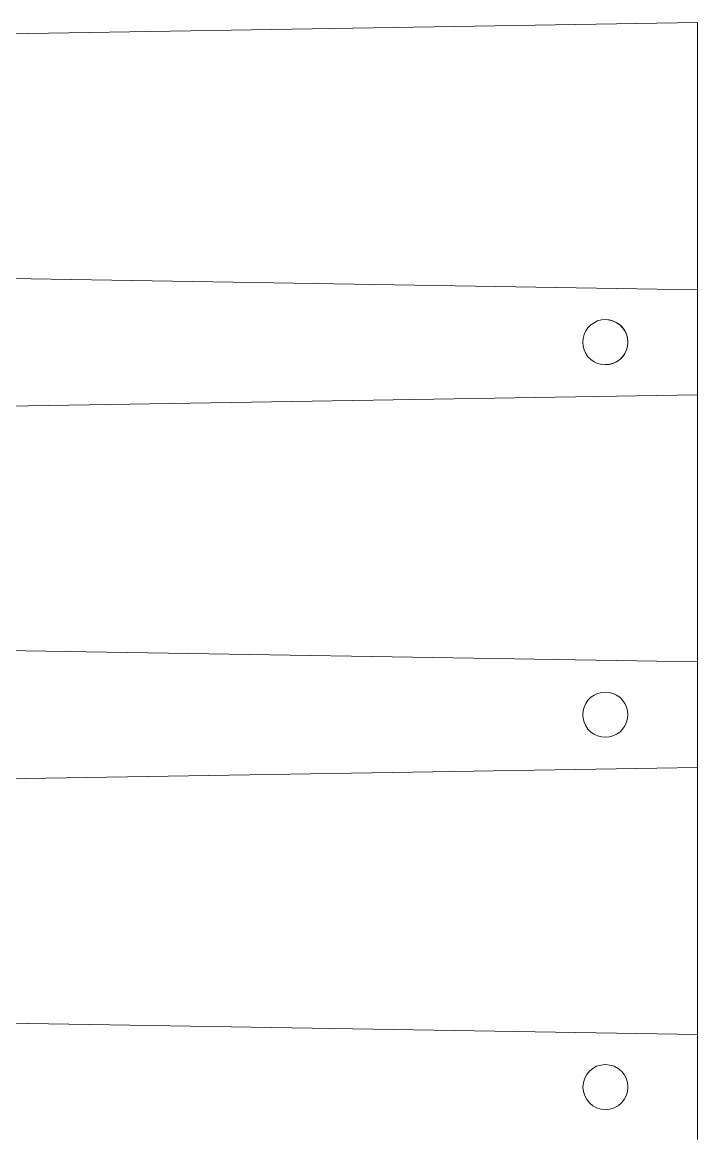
# Model space of a CAD drawing. Header units: centimetres. Extents: x -233 to -82, y 123 to 153.
# Drawn here: x -180.83 to -172.6, y 138.28 to 151.88 of the extents above; entities that cross this region are included whole.
import ezdxf

# ---------------------------------------------------------------- set-up
doc = ezdxf.new("R2010")
doc.units = ezdxf.units.CM
doc.header["$MEASUREMENT"] = 0
doc.layers.add('layer 1', color=7, linetype='Continuous')

msp = doc.modelspace()

# ---------------------------------------------------------------- linework, layer by layer
at = {"layer": 'layer 1', "color": 1, "lineweight": 9}
for points in [[(-232.60443, 150.89545), (-232.60443, 150.89545), (-172.60328, 151.88182), (-172.60328, 151.88182)], [(-172.60329, 147.3458), (-172.60329, 147.3458), (-172.60329, 144.09248), (-172.60329, 144.09248)], [(-172.60329, 142.80979), (-172.60329, 142.80979), (-172.60329, 139.55644), (-172.60329, 139.55644)], [(-172.60329, 139.55645), (-172.60329, 139.55645), (-172.60329, 138.27587), (-172.60329, 138.27587)]]:
    msp.add_open_spline(points, degree=3, dxfattribs=at)
for points, knots in [([(-172.60329, 151.88181), (-172.60329, 151.88181), (-172.60329, 151.88181), (-172.60329, 151.88181), (-172.60329, 151.88181), (-172.60329, 151.88181), (-172.60329, 148.62638), (-172.60329, 148.62638)], [0, 0, 0, 0, 0.33333333, 0.33333333, 0.33333333, 0.33333333, 1, 1, 1, 1]), ([(-232.60443, 146.35943), (-232.60443, 146.35943), (-172.60328, 147.3458), (-172.60328, 147.3458), (-172.60328, 147.3458), (-172.60328, 147.3458), (-172.60328, 148.62638), (-172.60328, 148.62638), (-172.60328, 148.62638), (-172.60328, 148.62638), (-232.60443, 149.61486), (-232.60443, 149.61486)], [0, 0, 0, 0, 0.25, 0.25, 0.25, 0.25, 0.5, 0.5, 0.5, 0.5, 1, 1, 1, 1]), ([(-173.45205, 147.98715), (-173.45205, 147.98715), (-173.45629, 147.93847), (-173.45629, 147.93847), (-173.45629, 147.93847), (-173.45629, 147.93847), (-173.46899, 147.8919), (-173.46899, 147.8919), (-173.46899, 147.8919), (-173.46899, 147.8919), (-173.49015, 147.84957), (-173.49015, 147.84957), (-173.49015, 147.84957), (-173.49015, 147.84957), (-173.51767, 147.80935), (-173.51767, 147.80935), (-173.51767, 147.80935), (-173.51767, 147.80935), (-173.55154, 147.77548), (-173.55154, 147.77548), (-173.55154, 147.77548), (-173.55154, 147.77548), (-173.58964, 147.74797), (-173.58964, 147.74797), (-173.58964, 147.74797), (-173.58964, 147.74797), (-173.63409, 147.72892), (-173.63409, 147.72892), (-173.63409, 147.72892), (-173.63409, 147.72892), (-173.68065, 147.71622), (-173.68065, 147.71622), (-173.68065, 147.71622), (-173.68065, 147.71622), (-173.72722, 147.71198), (-173.72722, 147.71198), (-173.72722, 147.71198), (-173.72722, 147.71198), (-173.7759, 147.71622), (-173.7759, 147.71622), (-173.7759, 147.71622), (-173.7759, 147.71622), (-173.82247, 147.72892), (-173.82247, 147.72892), (-173.82247, 147.72892), (-173.82247, 147.72892), (-173.8648, 147.74797), (-173.8648, 147.74797), (-173.8648, 147.74797), (-173.8648, 147.74797), (-173.90502, 147.77548), (-173.90502, 147.77548), (-173.90502, 147.77548), (-173.90502, 147.77548), (-173.93889, 147.80935), (-173.93889, 147.80935), (-173.93889, 147.80935), (-173.93889, 147.80935), (-173.9664, 147.84957), (-173.9664, 147.84957), (-173.9664, 147.84957), (-173.9664, 147.84957), (-173.98545, 147.8919), (-173.98545, 147.8919), (-173.98545, 147.8919), (-173.98545, 147.8919), (-173.99815, 147.93847), (-173.99815, 147.93847), (-173.99815, 147.93847), (-173.99815, 147.93847), (-174.00242, 147.98715), (-174.00242, 147.98715), (-174.00242, 147.98715), (-174.00242, 147.98715), (-173.99815, 148.03372), (-173.99815, 148.03372), (-173.99815, 148.03372), (-173.99815, 148.03372), (-173.98545, 148.08028), (-173.98545, 148.08028), (-173.98545, 148.08028), (-173.98545, 148.08028), (-173.9664, 148.12473), (-173.9664, 148.12473), (-173.9664, 148.12473), (-173.9664, 148.12473), (-173.93889, 148.16283), (-173.93889, 148.16283), (-173.93889, 148.16283), (-173.93889, 148.16283), (-173.90502, 148.1967), (-173.90502, 148.1967), (-173.90502, 148.1967), (-173.90502, 148.1967), (-173.8648, 148.22422), (-173.8648, 148.22422), (-173.8648, 148.22422), (-173.8648, 148.22422), (-173.82247, 148.24538), (-173.82247, 148.24538), (-173.82247, 148.24538), (-173.82247, 148.24538), (-173.7759, 148.25808), (-173.7759, 148.25808), (-173.7759, 148.25808), (-173.7759, 148.25808), (-173.72722, 148.26232), (-173.72722, 148.26232), (-173.72722, 148.26232), (-173.72722, 148.26232), (-173.68065, 148.25808), (-173.68065, 148.25808), (-173.68065, 148.25808), (-173.68065, 148.25808), (-173.63409, 148.24538), (-173.63409, 148.24538), (-173.63409, 148.24538), (-173.63409, 148.24538), (-173.58964, 148.22422), (-173.58964, 148.22422), (-173.58964, 148.22422), (-173.58964, 148.22422), (-173.55154, 148.1967), (-173.55154, 148.1967), (-173.55154, 148.1967), (-173.55154, 148.1967), (-173.51767, 148.16283), (-173.51767, 148.16283), (-173.51767, 148.16283), (-173.51767, 148.16283), (-173.49015, 148.12473), (-173.49015, 148.12473), (-173.49015, 148.12473), (-173.49015, 148.12473), (-173.46899, 148.08028), (-173.46899, 148.08028), (-173.46899, 148.08028), (-173.46899, 148.08028), (-173.45629, 148.03372), (-173.45629, 148.03372), (-173.45629, 148.03372), (-173.45629, 148.03372), (-173.45205, 147.98715), (-173.45205, 147.98715)], [0, 0, 0, 0, 0.02702703, 0.02702703, 0.02702703, 0.02702703, 0.05405405, 0.05405405, 0.05405405, 0.05405405, 0.08108108, 0.08108108, 0.08108108, 0.08108108, 0.10810811, 0.10810811, 0.10810811, 0.10810811, 0.13513514, 0.13513514, 0.13513514, 0.13513514, 0.16216216, 0.16216216, 0.16216216, 0.16216216, 0.18918919, 0.18918919, 0.18918919, 0.18918919, 0.21621622, 0.21621622, 0.21621622, 0.21621622, 0.24324324, 0.24324324, 0.24324324, 0.24324324, 0.27027027, 0.27027027, 0.27027027, 0.27027027, 0.2972973, 0.2972973, 0.2972973, 0.2972973, 0.32432432, 0.32432432, 0.32432432, 0.32432432, 0.35135135, 0.35135135, 0.35135135, 0.35135135, 0.37837838, 0.37837838, 0.37837838, 0.37837838, 0.40540541, 0.40540541, 0.40540541, 0.40540541, 0.43243243, 0.43243243, 0.43243243, 0.43243243, 0.45945946, 0.45945946, 0.45945946, 0.45945946, 0.48648649, 0.48648649, 0.48648649, 0.48648649, 0.51351351, 0.51351351, 0.51351351, 0.51351351, 0.54054054, 0.54054054, 0.54054054, 0.54054054, 0.56756757, 0.56756757, 0.56756757, 0.56756757, 0.59459459, 0.59459459, 0.59459459, 0.59459459, 0.62162162, 0.62162162, 0.62162162, 0.62162162, 0.64864865, 0.64864865, 0.64864865, 0.64864865, 0.67567568, 0.67567568, 0.67567568, 0.67567568, 0.7027027, 0.7027027, 0.7027027, 0.7027027, 0.72972973, 0.72972973, 0.72972973, 0.72972973, 0.75675676, 0.75675676, 0.75675676, 0.75675676, 0.78378378, 0.78378378, 0.78378378, 0.78378378, 0.81081081, 0.81081081, 0.81081081, 0.81081081, 0.83783784, 0.83783784, 0.83783784, 0.83783784, 0.86486486, 0.86486486, 0.86486486, 0.86486486, 0.89189189, 0.89189189, 0.89189189, 0.89189189, 0.91891892, 0.91891892, 0.91891892, 0.91891892, 0.94594595, 0.94594595, 0.94594595, 0.94594595, 1, 1, 1, 1]), ([(-173.72615, 147.71409), (-173.57477, 147.71409), (-173.45204, 147.83682), (-173.45204, 147.9882), (-173.45204, 147.9882), (-173.45204, 148.13958), (-173.57477, 148.26231), (-173.72615, 148.26231)], [0, 0, 0, 0, 0.33333333, 0.33333333, 0.33333333, 0.33333333, 1, 1, 1, 1]), ([(-232.60443, 141.82341), (-232.60443, 141.82341), (-172.60328, 142.80978), (-172.60328, 142.80978), (-172.60328, 142.80978), (-172.60328, 142.80978), (-172.60328, 144.09248), (-172.60328, 144.09248), (-172.60328, 144.09248), (-172.60328, 144.09248), (-232.60443, 145.07884), (-232.60443, 145.07884)], [0, 0, 0, 0, 0.25, 0.25, 0.25, 0.25, 0.5, 0.5, 0.5, 0.5, 1, 1, 1, 1]), ([(-173.45205, 143.45113), (-173.45205, 143.45113), (-173.45629, 143.40245), (-173.45629, 143.40245), (-173.45629, 143.40245), (-173.45629, 143.40245), (-173.46899, 143.358), (-173.46899, 143.358), (-173.46899, 143.358), (-173.46899, 143.358), (-173.49015, 143.31355), (-173.49015, 143.31355), (-173.49015, 143.31355), (-173.49015, 143.31355), (-173.51767, 143.27333), (-173.51767, 143.27333), (-173.51767, 143.27333), (-173.51767, 143.27333), (-173.55154, 143.23947), (-173.55154, 143.23947), (-173.55154, 143.23947), (-173.55154, 143.23947), (-173.58964, 143.21195), (-173.58964, 143.21195), (-173.58964, 143.21195), (-173.58964, 143.21195), (-173.63409, 143.1929), (-173.63409, 143.1929), (-173.63409, 143.1929), (-173.63409, 143.1929), (-173.68065, 143.1802), (-173.68065, 143.1802), (-173.68065, 143.1802), (-173.68065, 143.1802), (-173.72722, 143.17597), (-173.72722, 143.17597), (-173.72722, 143.17597), (-173.72722, 143.17597), (-173.7759, 143.1802), (-173.7759, 143.1802), (-173.7759, 143.1802), (-173.7759, 143.1802), (-173.82247, 143.1929), (-173.82247, 143.1929), (-173.82247, 143.1929), (-173.82247, 143.1929), (-173.8648, 143.21195), (-173.8648, 143.21195), (-173.8648, 143.21195), (-173.8648, 143.21195), (-173.90502, 143.23947), (-173.90502, 143.23947), (-173.90502, 143.23947), (-173.90502, 143.23947), (-173.93889, 143.27333), (-173.93889, 143.27333), (-173.93889, 143.27333), (-173.93889, 143.27333), (-173.9664, 143.31355), (-173.9664, 143.31355), (-173.9664, 143.31355), (-173.9664, 143.31355), (-173.98545, 143.358), (-173.98545, 143.358), (-173.98545, 143.358), (-173.98545, 143.358), (-173.99815, 143.40245), (-173.99815, 143.40245), (-173.99815, 143.40245), (-173.99815, 143.40245), (-174.00242, 143.45113), (-174.00242, 143.45113), (-174.00242, 143.45113), (-174.00242, 143.45113), (-173.99815, 143.49982), (-173.99815, 143.49982), (-173.99815, 143.49982), (-173.99815, 143.49982), (-173.98545, 143.54427), (-173.98545, 143.54427), (-173.98545, 143.54427), (-173.98545, 143.54427), (-173.9664, 143.58872), (-173.9664, 143.58872), (-173.9664, 143.58872), (-173.9664, 143.58872), (-173.93889, 143.62893), (-173.93889, 143.62893), (-173.93889, 143.62893), (-173.93889, 143.62893), (-173.90502, 143.6628), (-173.90502, 143.6628), (-173.90502, 143.6628), (-173.90502, 143.6628), (-173.8648, 143.69032), (-173.8648, 143.69032), (-173.8648, 143.69032), (-173.8648, 143.69032), (-173.82247, 143.70937), (-173.82247, 143.70937), (-173.82247, 143.70937), (-173.82247, 143.70937), (-173.7759, 143.72207), (-173.7759, 143.72207), (-173.7759, 143.72207), (-173.7759, 143.72207), (-173.72722, 143.7263), (-173.72722, 143.7263), (-173.72722, 143.7263), (-173.72722, 143.7263), (-173.68065, 143.72207), (-173.68065, 143.72207), (-173.68065, 143.72207), (-173.68065, 143.72207), (-173.63409, 143.70937), (-173.63409, 143.70937), (-173.63409, 143.70937), (-173.63409, 143.70937), (-173.58964, 143.69032), (-173.58964, 143.69032), (-173.58964, 143.69032), (-173.58964, 143.69032), (-173.55154, 143.6628), (-173.55154, 143.6628), (-173.55154, 143.6628), (-173.55154, 143.6628), (-173.51767, 143.62893), (-173.51767, 143.62893), (-173.51767, 143.62893), (-173.51767, 143.62893), (-173.49015, 143.58872), (-173.49015, 143.58872), (-173.49015, 143.58872), (-173.49015, 143.58872), (-173.46899, 143.54427), (-173.46899, 143.54427), (-173.46899, 143.54427), (-173.46899, 143.54427), (-173.45629, 143.49982), (-173.45629, 143.49982), (-173.45629, 143.49982), (-173.45629, 143.49982), (-173.45205, 143.45113), (-173.45205, 143.45113)], [0, 0, 0, 0, 0.02702703, 0.02702703, 0.02702703, 0.02702703, 0.05405405, 0.05405405, 0.05405405, 0.05405405, 0.08108108, 0.08108108, 0.08108108, 0.08108108, 0.10810811, 0.10810811, 0.10810811, 0.10810811, 0.13513514, 0.13513514, 0.13513514, 0.13513514, 0.16216216, 0.16216216, 0.16216216, 0.16216216, 0.18918919, 0.18918919, 0.18918919, 0.18918919, 0.21621622, 0.21621622, 0.21621622, 0.21621622, 0.24324324, 0.24324324, 0.24324324, 0.24324324, 0.27027027, 0.27027027, 0.27027027, 0.27027027, 0.2972973, 0.2972973, 0.2972973, 0.2972973, 0.32432432, 0.32432432, 0.32432432, 0.32432432, 0.35135135, 0.35135135, 0.35135135, 0.35135135, 0.37837838, 0.37837838, 0.37837838, 0.37837838, 0.40540541, 0.40540541, 0.40540541, 0.40540541, 0.43243243, 0.43243243, 0.43243243, 0.43243243, 0.45945946, 0.45945946, 0.45945946, 0.45945946, 0.48648649, 0.48648649, 0.48648649, 0.48648649, 0.51351351, 0.51351351, 0.51351351, 0.51351351, 0.54054054, 0.54054054, 0.54054054, 0.54054054, 0.56756757, 0.56756757, 0.56756757, 0.56756757, 0.59459459, 0.59459459, 0.59459459, 0.59459459, 0.62162162, 0.62162162, 0.62162162, 0.62162162, 0.64864865, 0.64864865, 0.64864865, 0.64864865, 0.67567568, 0.67567568, 0.67567568, 0.67567568, 0.7027027, 0.7027027, 0.7027027, 0.7027027, 0.72972973, 0.72972973, 0.72972973, 0.72972973, 0.75675676, 0.75675676, 0.75675676, 0.75675676, 0.78378378, 0.78378378, 0.78378378, 0.78378378, 0.81081081, 0.81081081, 0.81081081, 0.81081081, 0.83783784, 0.83783784, 0.83783784, 0.83783784, 0.86486486, 0.86486486, 0.86486486, 0.86486486, 0.89189189, 0.89189189, 0.89189189, 0.89189189, 0.91891892, 0.91891892, 0.91891892, 0.91891892, 0.94594595, 0.94594595, 0.94594595, 0.94594595, 1, 1, 1, 1]), ([(-232.60443, 141.82341), (-232.60443, 141.82341), (-232.60443, 140.54283), (-232.60443, 140.54283), (-232.60443, 140.54283), (-232.60443, 140.54283), (-172.60328, 139.55646), (-172.60328, 139.55646)], [0, 0, 0, 0, 0.33333333, 0.33333333, 0.33333333, 0.33333333, 1, 1, 1, 1]), ([(-173.72618, 138.64205), (-173.57477, 138.64205), (-173.45204, 138.76478), (-173.45204, 138.9162), (-173.45204, 138.9162), (-173.45204, 139.06757), (-173.57477, 139.19027), (-173.72618, 139.19027), (-173.72618, 139.19027), (-173.87756, 139.19027), (-174.00029, 139.06757), (-174.00029, 138.9162), (-174.00029, 138.9162), (-174.00029, 138.76478), (-173.87756, 138.64205), (-173.72618, 138.64205)], [0, 0, 0, 0, 0.2, 0.2, 0.2, 0.2, 0.4, 0.4, 0.4, 0.4, 0.6, 0.6, 0.6, 0.6, 1, 1, 1, 1])]:
    msp.add_open_spline(points, degree=3, knots=knots, dxfattribs=at)

doc.saveas('drawing.dxf')
